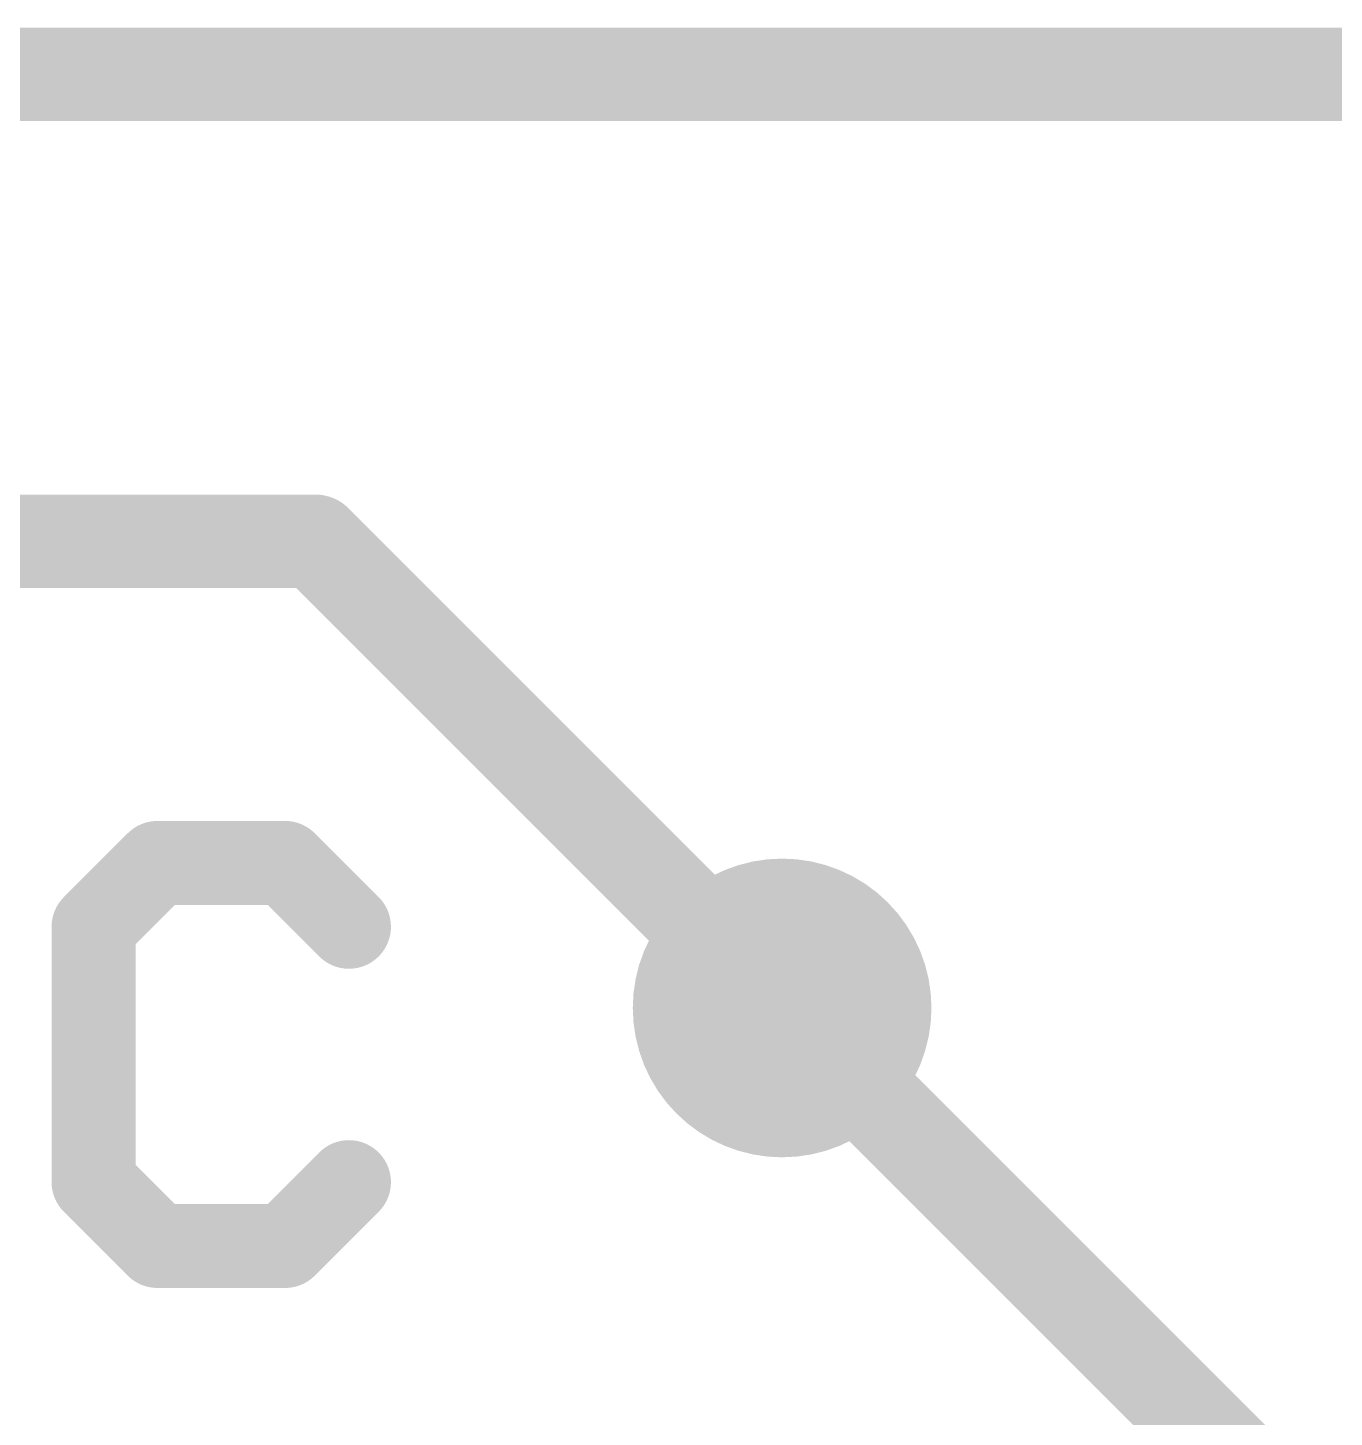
# Model space of a CAD drawing. Extents: x -0.1 to 52.8, y -11.4 to 50.9.
# Drawn here: x 10.647 to 14.202, y 21.746 to 25.527 of the extents above; entities that cross this region are included whole.
import ezdxf

# ---------------------------------------------------------------- set-up
doc = ezdxf.new("R2010")
doc.units = 0
for name, color, linetype in [('1', 12, 'CONTINUOUS'), ('16', 132, 'CONTINUOUS'), ('18', 110, 'CONTINUOUS'), ('21', 41, 'CONTINUOUS')]:
    doc.layers.add(name, color=color, linetype=linetype)

# ---------------------------------------------------------------- blocks, each defined once
blk = doc.blocks.new('ROUNDV')
at = {"const_width": 0.5}
blk.add_lwpolyline([(0, -0.25, 1), (0, 0.25, 1), (0, -0.25)], format="xyb", dxfattribs=at)

msp = doc.modelspace()

# ---------------------------------------------------------------- linework, layer by layer
at = {"layer": '1', "const_width": 0.254}
for points in [[(11.43, 25.4), (10.16, 25.4)], [(16.51, 25.4), (11.43, 25.4)], [(13.97, 21.59), (12.7, 22.86)]]:
    msp.add_lwpolyline(points, dxfattribs=at)
at = {"layer": '1', "const_width": 0.127}
for points in [[(11.43, 25.4635, 1), (11.43, 25.3365)], [(11.43, 25.3365, 1), (11.43, 25.4635)], [(12.7449, 22.9049, 1), (12.6551, 22.8151)]]:
    msp.add_lwpolyline(points, format="xyb", dxfattribs=at)
at = {"layer": '16', "const_width": 0.254}
for points in [[(11.43, 24.13), (5.715, 24.13)], [(12.7, 22.86), (11.43, 24.13)]]:
    msp.add_lwpolyline(points, dxfattribs=at)
at = {"layer": '16', "const_width": 0.127}
for points in [[(11.4749, 24.1749, 1), (11.3851, 24.0851)], [(11.43, 24.0665, 1), (11.43, 24.1935)], [(12.6551, 22.8151, 1), (12.7449, 22.9049)]]:
    msp.add_lwpolyline(points, format="xyb", dxfattribs=at)
at = {"layer": '21', "const_width": 0.2286}
for points in [[(11, 23.2546), (10.8263, 23.0809)], [(11.3474, 23.2546), (11, 23.2546)], [(11.5212, 23.0809), (11.3474, 23.2546)], [(10.8263, 23.0809), (10.8263, 22.386)], [(10.8263, 22.386), (11, 22.2123)], [(11.3474, 22.2123), (11.5212, 22.386)], [(11, 22.2123), (11.3474, 22.2123)]]:
    msp.add_lwpolyline(points, dxfattribs=at)
at = {"layer": '21', "const_width": 0.1143}
for points in [[(11, 23.3117, 1), (11, 23.1974)], [(11.0404, 23.2142, 1), (10.9596, 23.295)], [(11.3878, 23.295, 1), (11.307, 23.2142)], [(11.3474, 23.1974, 1), (11.3474, 23.3117)], [(10.8834, 23.0809, 1), (10.7691, 23.0809)], [(10.7859, 23.1213, 1), (10.8667, 23.0405)], [(11.4807, 23.0405, 1), (11.5616, 23.1213)], [(10.8667, 22.4264, 1), (10.7859, 22.3456)], [(11.5616, 22.3456, 1), (11.4807, 22.4264)], [(10.7691, 22.386, 1), (10.8834, 22.386)], [(11, 22.2695, 1), (11, 22.1552)], [(10.9596, 22.1719, 1), (11.0404, 22.2527)], [(11.307, 22.2527, 1), (11.3878, 22.1719)], [(11.3474, 22.1552, 1), (11.3474, 22.2695)]]:
    msp.add_lwpolyline(points, format="xyb", dxfattribs=at)

# ---------------------------------------------------------------- block references
at = {"layer": '18', "xscale": 0.8128, "yscale": 0.8128}
msp.add_blockref('ROUNDV', (12.7, 22.86), dxfattribs=at)
msp.add_blockref('ROUNDV', (12.7, 22.86), dxfattribs=at)

doc.saveas('drawing.dxf')
